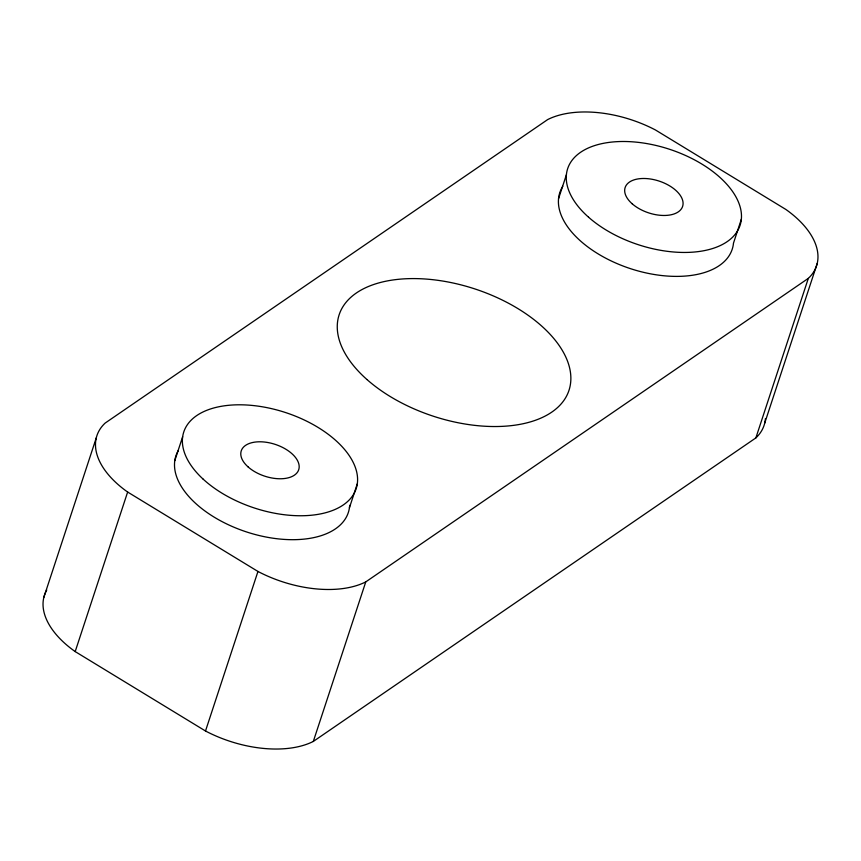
<?xml version="1.0" encoding="UTF-8"?>
<svg xmlns="http://www.w3.org/2000/svg" width="861" height="861" viewBox="0 0 861 861"><rect width="100%" height="100%" fill="white"/><g stroke="black" fill="none" stroke-linecap="round" stroke-linejoin="round"><path stroke-width="1.29" d="M43.814 597.448L96.271 437.905M75.187 651.583L127.643 492.04A90.739 50.207 18.2 0 1 105.139 423.085L547.693 119.561A90.739 50.207 18.2 0 1 655.501 130L785.813 209.417A90.739 50.207 18.2 0 1 808.318 278.372L755.861 437.915L313.307 741.439A90.739 50.207 18.2 0 1 205.499 731L75.187 651.583A90.739 50.207 18.2 0 1 46.752 590.043M174.794 460.657L182.661 436.731M205.499 731L257.956 571.456L127.643 492.04M349.426 507.753L357.293 483.828M313.307 741.439L365.764 581.896L808.318 278.372M558.541 198.676L566.409 174.751M741.353 219.2L733.486 243.136A90.739 50.207 18.2 0 1 629.725 268.406A90.739 50.207 18.2 0 1 562.793 186.277M764.729 423.095L817.186 263.552M765.429 418.554A90.739 50.207 18.2 0 1 755.861 437.915M365.764 581.896A90.739 50.207 18.2 0 1 257.956 571.456M349.674 505.353A90.739 50.207 18.2 0 1 247.86 532.367A90.739 50.207 18.2 0 1 178.205 450.712M366.958 379.529A120.981 66.954 18.2 0 0 565.02 398.729A120.981 66.954 18.2 0 0 430.199 279.416A120.981 66.954 18.2 0 0 366.958 379.529M588.558 217.209A90.739 50.207 18.2 0 0 737.102 231.598A90.739 50.207 18.2 0 0 635.978 142.119A90.739 50.207 18.2 0 0 588.558 217.209M632.103 203.723A30.243 16.736 18.2 0 0 681.621 208.513A30.243 16.736 18.2 0 0 647.913 178.69A30.243 16.736 18.2 0 0 632.103 203.723M203.153 479.146A90.739 50.207 18.2 0 0 352.461 496.022A90.739 50.207 18.2 0 0 254.329 405.66A90.739 50.207 18.2 0 0 203.153 479.146M248.205 467.017A30.243 16.736 18.2 0 0 297.723 471.817A30.243 16.736 18.2 0 0 264.015 441.994A30.243 16.736 18.2 0 0 248.205 467.017"/></g></svg>
